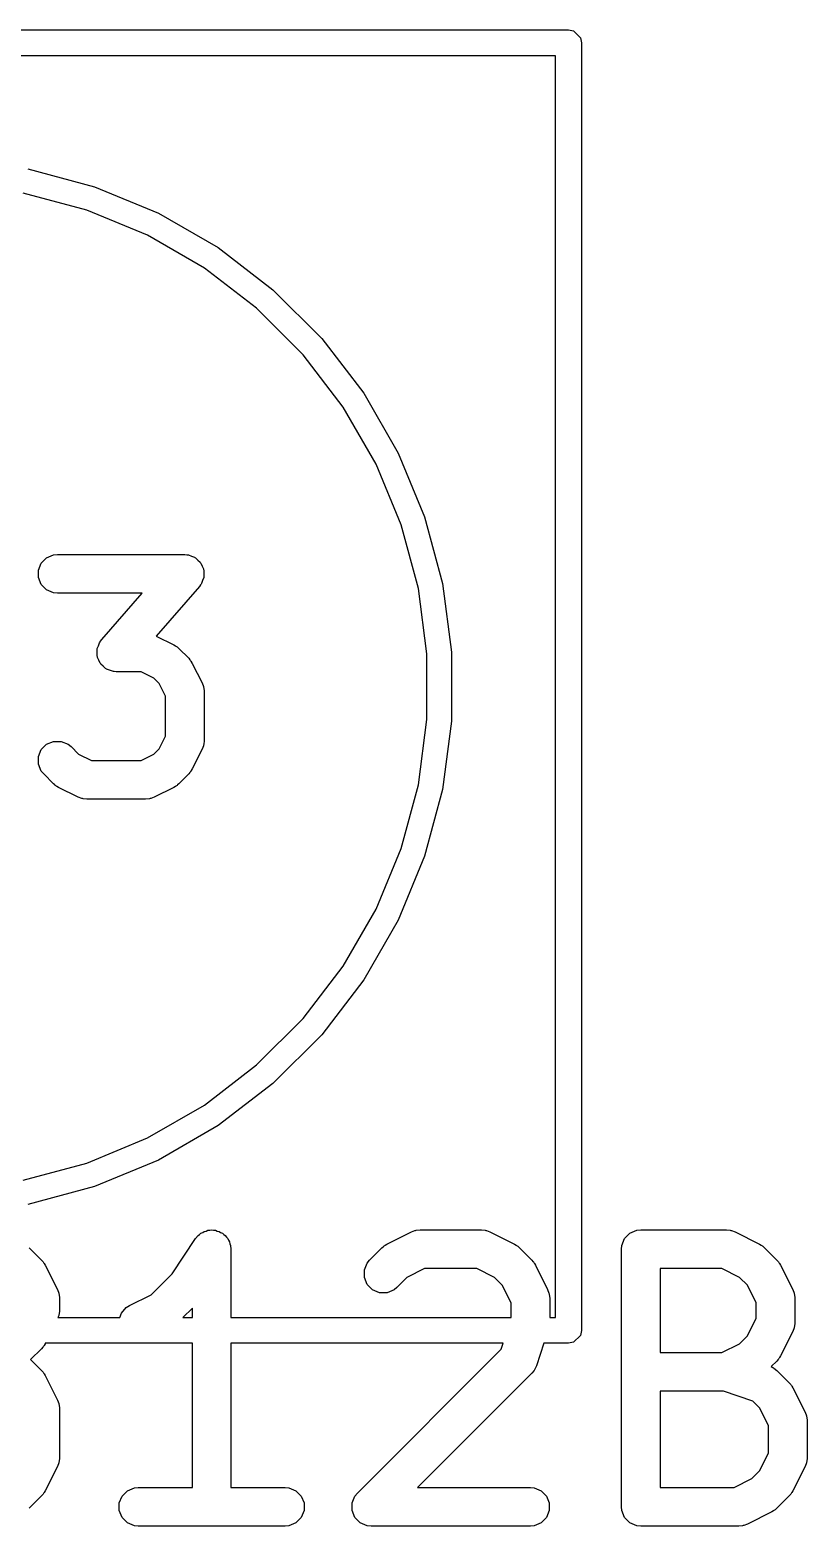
# Model space of a CAD drawing. Header units: millimetres. Extents: x 73 to 176, y -160 to -92.
# Drawn here: x 101.37 to 104.39, y -113.27 to -107.46 of the extents above; entities that cross this region are included whole.
import ezdxf

# ---------------------------------------------------------------- set-up
doc = ezdxf.new("R2010")
doc.units = ezdxf.units.MM
doc.layers.add('F.Fab', color=9, linetype='CONTINUOUS', true_color=0xafafaf)

msp = doc.modelspace()

# ---------------------------------------------------------------- linework, layer by layer
at = {"layer": 'F.Fab', "linetype": 'CONTINUOUS'}
for p, q in [((98.459, -107.464), (103.459, -107.464)), ((103.459, -107.464), (103.478134, -107.467806)), ((103.478134, -107.467806), (103.505194, -107.494866)), ((103.505194, -107.494866), (103.509, -107.514)), ((103.509, -107.514), (103.509, -112.514)), ((103.409, -107.564), (99.479711, -107.564)), ((103.409, -112.464), (103.409, -107.564)), ((101.358935, -108.00339), (101.617951, -108.072793)), ((101.587152, -108.163524), (101.340242, -108.097365)), ((101.617951, -108.072793), (101.865692, -108.175411)), ((101.823313, -108.261346), (101.587152, -108.163524)), ((101.865692, -108.175411), (102.097919, -108.309487)), ((102.044686, -108.389155), (101.823313, -108.261346)), ((102.097919, -108.309487), (102.310659, -108.472728)), ((102.247483, -108.544767), (102.044686, -108.389155)), ((102.310659, -108.472728), (102.500272, -108.662341)), ((102.428233, -108.725517), (102.247483, -108.544767)), ((102.500272, -108.662341), (102.663513, -108.875081)), ((102.583845, -108.928314), (102.428233, -108.725517)), ((102.663513, -108.875081), (102.797589, -109.107308)), ((102.711654, -109.149687), (102.583845, -108.928314)), ((102.797589, -109.107308), (102.900207, -109.355049)), ((102.809476, -109.385848), (102.711654, -109.149687)), ((102.875635, -109.632758), (102.809476, -109.385848)), ((102.900207, -109.355049), (102.96961, -109.614065)), ((101.410925, -109.534627), (101.431617, -109.513935)), ((101.431617, -109.513935), (101.458653, -109.502736)), ((101.458653, -109.502736), (101.473285, -109.501295)), ((101.473285, -109.501295), (101.968523, -109.501295)), ((101.968523, -109.501295), (101.976255, -109.502056)), ((101.976255, -109.502056), (101.978229, -109.501925)), ((101.978229, -109.501925), (101.979588, -109.502384)), ((101.979588, -109.502384), (101.983155, -109.502736)), ((101.983155, -109.502736), (101.994406, -109.507396)), ((101.994406, -109.507396), (102.00595, -109.511301)), ((102.00595, -109.511301), (102.007854, -109.512966)), ((102.007854, -109.512966), (102.010191, -109.513935)), ((102.010191, -109.513935), (102.018801, -109.522545)), ((101.399726, -109.561663), (101.410925, -109.534627)), ((101.399726, -109.590927), (101.399726, -109.561663)), ((102.018801, -109.522545), (102.027974, -109.530571)), ((102.027974, -109.530571), (102.029096, -109.53284)), ((102.029096, -109.53284), (102.030883, -109.534627)), ((102.030883, -109.534627), (102.035541, -109.545874)), ((102.035541, -109.545874), (102.040946, -109.556802)), ((102.040946, -109.556802), (102.041114, -109.559326)), ((102.041114, -109.559326), (102.042082, -109.561663)), ((102.042082, -109.561663), (102.042082, -109.573838)), ((101.410925, -109.617963), (101.399726, -109.590927)), ((101.431617, -109.638655), (101.410925, -109.617963)), ((102.024967, -109.625682), (101.857006, -109.817636)), ((102.029487, -109.619358), (102.024967, -109.625682)), ((102.030883, -109.617963), (102.029487, -109.619358)), ((102.031431, -109.616639), (102.030883, -109.617963)), ((102.033517, -109.613722), (102.031431, -109.616639)), ((102.037421, -109.602178), (102.033517, -109.613722)), ((102.042082, -109.590927), (102.037421, -109.602178)), ((102.042082, -109.573838), (102.042893, -109.586001)), ((102.042893, -109.586001), (102.042082, -109.588398)), ((102.042082, -109.588398), (102.042082, -109.590927)), ((102.96961, -109.614065), (103.004611, -109.879924)), ((101.458653, -109.649854), (101.431617, -109.638655)), ((101.473285, -109.651295), (101.458653, -109.649854)), ((101.803241, -109.651295), (101.473285, -109.651295)), ((101.645414, -109.831669), (101.803241, -109.651295)), ((102.909, -109.88619), (102.875635, -109.632758)), ((101.628298, -109.866425), (101.632961, -109.855167)), ((101.632961, -109.855167), (101.636863, -109.84363)), ((101.636863, -109.84363), (101.638948, -109.840712)), ((101.638948, -109.840712), (101.639497, -109.839389)), ((101.639497, -109.839389), (101.640892, -109.837993)), ((101.640892, -109.837993), (101.645414, -109.831669)), ((101.857006, -109.817636), (101.925874, -109.85207)), ((101.925874, -109.85207), (101.932173, -109.856034)), ((101.932173, -109.856034), (101.934001, -109.856792)), ((101.934001, -109.856792), (101.936057, -109.85848)), ((101.936057, -109.85848), (101.938317, -109.859902)), ((101.938317, -109.859902), (101.939616, -109.8614)), ((101.939616, -109.8614), (101.945366, -109.866119)), ((101.627488, -109.871351), (101.628298, -109.868955)), ((101.628298, -109.883504), (101.627488, -109.871351)), ((101.628298, -109.868955), (101.628298, -109.866425)), ((101.628298, -109.895689), (101.628298, -109.883504)), ((101.629265, -109.898025), (101.628298, -109.895689)), ((101.629434, -109.900549), (101.629265, -109.898025)), ((101.634836, -109.911474), (101.629434, -109.900549)), ((101.639497, -109.922725), (101.634836, -109.911474)), ((101.945366, -109.866119), (101.983461, -109.904214)), ((101.983461, -109.904214), (101.988179, -109.909963)), ((101.988179, -109.909963), (101.989678, -109.911263)), ((101.989678, -109.911263), (101.991099, -109.913522)), ((101.991099, -109.913522), (101.992788, -109.915579)), ((101.992788, -109.915579), (101.993545, -109.917406)), ((101.993545, -109.917406), (101.99751, -109.923706)), ((102.909, -110.14181), (102.909, -109.88619)), ((103.004611, -109.879924), (103.004611, -110.148076)), ((101.641283, -109.924511), (101.639497, -109.922725)), ((101.642406, -109.926781), (101.641283, -109.924511)), ((101.651578, -109.934806), (101.642406, -109.926781)), ((101.660189, -109.943417), (101.651578, -109.934806)), ((101.662525, -109.944385), (101.660189, -109.943417)), ((101.66443, -109.946051), (101.662525, -109.944385)), ((101.675967, -109.949952), (101.66443, -109.946051)), ((101.687225, -109.954616), (101.675967, -109.949952)), ((101.690795, -109.954967), (101.687225, -109.954616)), ((101.692151, -109.955426), (101.690795, -109.954967)), ((101.694118, -109.955294), (101.692151, -109.955426)), ((101.701857, -109.956057), (101.694118, -109.955294)), ((101.798437, -109.956057), (101.701857, -109.956057)), ((101.847906, -109.980791), (101.798437, -109.956057)), ((101.99751, -109.923706), (102.035605, -109.999897)), ((101.868788, -110.001673), (101.847906, -109.980791)), ((101.893523, -110.051142), (101.868788, -110.001673)), ((102.035605, -109.999897), (102.04086, -110.013629)), ((102.04086, -110.013629), (102.04105, -110.016316)), ((102.04105, -110.016316), (102.042082, -110.018806)), ((102.042082, -110.018806), (102.043523, -110.033438)), ((102.043523, -110.033438), (102.043523, -110.223914)), ((101.893523, -110.206209), (101.893523, -110.051142)), ((102.875635, -110.395242), (102.909, -110.14181)), ((103.004611, -110.148076), (102.96961, -110.413935)), ((101.868788, -110.255677), (101.893523, -110.206209)), ((101.399726, -110.285472), (101.410925, -110.258436)), ((101.410925, -110.258436), (101.431618, -110.237743)), ((101.431618, -110.237743), (101.458655, -110.226545)), ((101.458655, -110.226545), (101.487917, -110.226545)), ((101.487917, -110.226545), (101.514953, -110.237744)), ((101.514953, -110.237744), (101.526319, -110.247072)), ((101.526319, -110.247072), (101.555807, -110.276561)), ((101.847905, -110.276561), (101.868788, -110.255677)), ((102.035605, -110.257455), (101.99751, -110.333645)), ((102.04086, -110.243723), (102.035605, -110.257455)), ((102.04105, -110.241035), (102.04086, -110.243723)), ((102.042082, -110.238546), (102.04105, -110.241035)), ((102.043523, -110.223914), (102.042082, -110.238546)), ((101.399726, -110.314734), (101.399726, -110.285472)), ((101.410924, -110.341771), (101.399726, -110.314734)), ((101.555807, -110.276561), (101.605276, -110.301295)), ((101.605276, -110.301295), (101.798437, -110.301295)), ((101.798437, -110.301295), (101.847905, -110.276561)), ((101.420251, -110.353136), (101.410924, -110.341771)), ((101.458346, -110.391232), (101.420251, -110.353136)), ((101.983462, -110.353136), (101.945367, -110.391232)), ((101.988179, -110.347387), (101.983462, -110.353136)), ((101.989678, -110.346088), (101.988179, -110.347387)), ((101.991099, -110.343829), (101.989678, -110.346088)), ((101.992789, -110.341771), (101.991099, -110.343829)), ((101.993546, -110.339941), (101.992789, -110.341771)), ((101.99751, -110.333645), (101.993546, -110.339941)), ((101.464097, -110.395952), (101.458346, -110.391232)), ((101.465396, -110.39745), (101.464097, -110.395952)), ((101.467651, -110.398869), (101.465396, -110.39745)), ((101.469711, -110.40056), (101.467651, -110.398869)), ((101.471541, -110.401318), (101.469711, -110.40056)), ((101.477839, -110.405282), (101.471541, -110.401318)), ((101.55403, -110.443377), (101.477839, -110.405282)), ((101.567762, -110.448632), (101.55403, -110.443377)), ((101.849683, -110.443377), (101.835951, -110.448632)), ((101.925874, -110.405282), (101.849683, -110.443377)), ((101.932173, -110.401317), (101.925874, -110.405282)), ((101.934001, -110.40056), (101.932173, -110.401317)), ((101.936057, -110.398872), (101.934001, -110.40056)), ((101.938317, -110.39745), (101.936057, -110.398872)), ((101.939617, -110.39595), (101.938317, -110.39745)), ((101.945367, -110.391232), (101.939617, -110.39595)), ((102.809476, -110.642152), (102.875635, -110.395242)), ((102.96961, -110.413935), (102.900207, -110.672951)), ((101.570449, -110.448822), (101.567762, -110.448632)), ((101.572939, -110.449854), (101.570449, -110.448822)), ((101.587571, -110.451295), (101.572939, -110.449854)), ((101.816142, -110.451295), (101.587571, -110.451295)), ((101.830774, -110.449854), (101.816142, -110.451295)), ((101.833263, -110.448822), (101.830774, -110.449854)), ((101.835951, -110.448632), (101.833263, -110.448822)), ((102.711654, -110.878313), (102.809476, -110.642152)), ((102.900207, -110.672951), (102.797589, -110.920692)), ((102.583845, -111.099686), (102.711654, -110.878313)), ((102.797589, -110.920692), (102.663513, -111.152919)), ((102.428233, -111.302483), (102.583845, -111.099686)), ((102.663513, -111.152919), (102.500272, -111.365659)), ((102.247483, -111.483233), (102.428233, -111.302483)), ((102.500272, -111.365659), (102.310659, -111.555272)), ((102.044686, -111.638845), (102.247483, -111.483233)), ((102.310659, -111.555272), (102.097919, -111.718513)), ((101.823313, -111.766654), (102.044686, -111.638845)), ((102.097919, -111.718513), (101.865692, -111.852589)), ((101.587152, -111.864476), (101.823313, -111.766654)), ((101.340242, -111.930635), (101.587152, -111.864476)), ((101.865692, -111.852589), (101.617951, -111.955207)), ((101.617951, -111.955207), (101.358935, -112.02461)), ((102.044036, -112.129558), (102.051316, -112.128101)), ((102.051316, -112.128101), (102.058177, -112.12526)), ((102.058177, -112.12526), (102.065525, -112.12526)), ((102.065525, -112.12526), (102.07273, -112.123819)), ((102.07273, -112.123819), (102.080014, -112.12526)), ((102.080014, -112.12526), (102.087441, -112.12526)), ((102.087441, -112.12526), (102.094229, -112.128072)), ((102.094229, -112.128072), (102.101438, -112.129498)), ((102.101438, -112.129498), (102.107617, -112.133617)), ((102.848792, -112.131737), (102.862523, -112.126482)), ((102.862523, -112.126482), (102.865212, -112.12629)), ((102.865212, -112.12629), (102.867701, -112.12526)), ((102.867701, -112.12526), (102.882333, -112.123819)), ((102.882333, -112.123819), (103.120428, -112.123819)), ((103.120428, -112.123819), (103.13506, -112.12526)), ((103.13506, -112.12526), (103.137549, -112.126291)), ((103.137549, -112.126291), (103.140237, -112.126482)), ((103.140237, -112.126482), (103.153969, -112.131737)), ((103.697808, -112.136459), (103.724844, -112.12526)), ((103.724844, -112.12526), (103.739476, -112.123819)), ((103.739476, -112.123819), (104.072809, -112.123819)), ((104.072809, -112.123819), (104.087441, -112.12526)), ((104.087441, -112.12526), (104.08993, -112.126291)), ((104.08993, -112.126291), (104.092618, -112.126482)), ((104.092618, -112.126482), (104.10635, -112.131737)), ((101.919285, -112.293896), (102.010405, -112.157216)), ((102.010405, -112.157216), (102.010439, -112.157173)), ((102.010439, -112.157173), (102.010449, -112.157151)), ((102.010449, -112.157151), (102.0105, -112.157099)), ((102.0105, -112.157099), (102.019721, -112.145841)), ((102.019721, -112.145841), (102.02589, -112.141709)), ((102.02589, -112.141709), (102.031141, -112.136459)), ((102.031141, -112.136459), (102.03793, -112.133646)), ((102.03793, -112.133646), (102.044036, -112.129558)), ((102.107617, -112.133617), (102.114477, -112.136459)), ((102.114477, -112.136459), (102.11967, -112.141652)), ((102.11967, -112.141652), (102.125787, -112.14573)), ((102.125787, -112.14573), (102.12992, -112.151902)), ((102.12992, -112.151902), (102.135169, -112.157151)), ((102.135169, -112.157151), (102.13798, -112.163938)), ((102.13798, -112.163938), (102.14207, -112.170045)), ((102.14207, -112.170045), (102.143526, -112.177326)), ((102.143526, -112.177326), (102.146368, -112.184187)), ((102.146368, -112.184187), (102.147793, -112.198663)), ((102.739811, -112.188686), (102.741111, -112.187188)), ((102.741111, -112.187188), (102.74337, -112.185766)), ((102.74337, -112.185766), (102.745427, -112.184078)), ((102.745427, -112.184078), (102.747254, -112.18332)), ((102.747254, -112.18332), (102.753554, -112.179356)), ((102.753554, -112.179356), (102.848792, -112.131737)), ((103.153969, -112.131737), (103.249207, -112.179356)), ((103.249207, -112.179356), (103.255506, -112.18332)), ((103.255506, -112.18332), (103.257334, -112.184078)), ((103.257334, -112.184078), (103.25939, -112.185766)), ((103.25939, -112.185766), (103.26165, -112.187188)), ((103.26165, -112.187188), (103.262949, -112.188686)), ((103.664476, -112.198819), (103.665917, -112.184187)), ((103.665917, -112.184187), (103.677116, -112.157151)), ((103.677116, -112.157151), (103.697808, -112.136459)), ((104.10635, -112.131737), (104.201588, -112.179356)), ((104.201588, -112.179356), (104.207887, -112.18332)), ((104.207887, -112.18332), (104.209715, -112.184078)), ((104.209715, -112.184078), (104.211771, -112.185766)), ((104.211771, -112.185766), (104.214031, -112.187188)), ((104.214031, -112.187188), (104.21533, -112.188686)), ((101.363937, -112.193405), (101.411556, -112.241024)), ((101.411556, -112.241024), (101.416274, -112.246773)), ((102.147793, -112.198663), (102.147809, -112.19874)), ((102.147809, -112.19874), (102.147803, -112.198766)), ((102.147803, -112.198766), (102.147809, -112.198819)), ((102.147809, -112.198819), (102.147809, -112.464)), ((102.677116, -112.252389), (102.686443, -112.241024)), ((102.686443, -112.241024), (102.734062, -112.193405)), ((102.734062, -112.193405), (102.739811, -112.188686)), ((103.262949, -112.188686), (103.268699, -112.193405)), ((103.268699, -112.193405), (103.316318, -112.241024)), ((103.316318, -112.241024), (103.321036, -112.246773)), ((103.664476, -113.198819), (103.664476, -112.198819)), ((104.21533, -112.188686), (104.22108, -112.193405)), ((104.22108, -112.193405), (104.268699, -112.241024)), ((104.268699, -112.241024), (104.273417, -112.246773)), ((101.416274, -112.246773), (101.417773, -112.248073)), ((101.417773, -112.248073), (101.419194, -112.250332)), ((101.419194, -112.250332), (101.420883, -112.252389)), ((101.420883, -112.252389), (101.42164, -112.254216)), ((101.42164, -112.254216), (101.425605, -112.260516)), ((101.425605, -112.260516), (101.473224, -112.355754)), ((101.837906, -112.375275), (101.919285, -112.293896)), ((102.665917, -112.279426), (102.677116, -112.252389)), ((102.665917, -112.308688), (102.665917, -112.279426)), ((102.900038, -112.273819), (102.831522, -112.308077)), ((103.102723, -112.273819), (102.900038, -112.273819)), ((103.171239, -112.308077), (103.102723, -112.273819)), ((103.321036, -112.246773), (103.322535, -112.248073)), ((103.322535, -112.248073), (103.323956, -112.250332)), ((103.323956, -112.250332), (103.325645, -112.252389)), ((103.325645, -112.252389), (103.326402, -112.254216)), ((103.326402, -112.254216), (103.330367, -112.260516)), ((103.330367, -112.260516), (103.377986, -112.355754)), ((104.055104, -112.273819), (103.814476, -112.273819)), ((103.814476, -112.273819), (103.814476, -112.600009)), ((104.12362, -112.308077), (104.055104, -112.273819)), ((104.273417, -112.246773), (104.274916, -112.248073)), ((104.274916, -112.248073), (104.276337, -112.250332)), ((104.276337, -112.250332), (104.278026, -112.252389)), ((104.278026, -112.252389), (104.278783, -112.254216)), ((104.278783, -112.254216), (104.282748, -112.260516)), ((104.282748, -112.260516), (104.330367, -112.355754)), ((101.473224, -112.355754), (101.478479, -112.369485)), ((102.677116, -112.335725), (102.665917, -112.308688)), ((102.697808, -112.356417), (102.677116, -112.335725)), ((102.724845, -112.367616), (102.697808, -112.356417)), ((102.781144, -112.356417), (102.754107, -112.367616)), ((102.792509, -112.34709), (102.781144, -112.356417)), ((102.831522, -112.308077), (102.792509, -112.34709)), ((103.201646, -112.338484), (103.171239, -112.308077)), ((103.235904, -112.407), (103.201646, -112.338484)), ((103.377986, -112.355754), (103.383241, -112.369485)), ((104.154027, -112.338484), (104.12362, -112.308077)), ((104.188285, -112.407), (104.154027, -112.338484)), ((104.330367, -112.355754), (104.335622, -112.369485)), ((101.478479, -112.369485), (101.47867, -112.372174)), ((101.47867, -112.372174), (101.479701, -112.374663)), ((101.479701, -112.374663), (101.481142, -112.389295)), ((101.481142, -112.389295), (101.481142, -112.436914)), ((101.741111, -112.425283), (101.753554, -112.417451)), ((101.753554, -112.417451), (101.837906, -112.375275)), ((102.754107, -112.367616), (102.724845, -112.367616)), ((103.235904, -112.464), (103.235904, -112.407)), ((103.383241, -112.369485), (103.383432, -112.372174)), ((103.383432, -112.372174), (103.384463, -112.374663)), ((103.384463, -112.374663), (103.385904, -112.389295)), ((103.385904, -112.389295), (103.385904, -112.464)), ((104.188285, -112.466828), (104.188285, -112.407)), ((104.335622, -112.369485), (104.335813, -112.372174)), ((104.335813, -112.372174), (104.336844, -112.374663)), ((104.336844, -112.374663), (104.338285, -112.389295)), ((104.338285, -112.389295), (104.338285, -112.484533)), ((101.478479, -112.456724), (101.475694, -112.464)), ((101.475694, -112.464), (101.716401, -112.464)), ((101.47867, -112.454034), (101.478479, -112.456724)), ((101.479701, -112.451546), (101.47867, -112.454034)), ((101.481142, -112.436914), (101.479701, -112.451546)), ((101.716401, -112.464), (101.721938, -112.447391)), ((101.721938, -112.447391), (101.741111, -112.425283)), ((101.997809, -112.427504), (101.961313, -112.464)), ((101.961313, -112.464), (101.997809, -112.464)), ((101.997809, -112.464), (101.997809, -112.427504)), ((102.147809, -112.464), (103.235904, -112.464)), ((103.385904, -112.464), (103.409, -112.464)), ((104.154027, -112.535344), (104.188285, -112.466828)), ((103.505194, -112.533134), (103.478134, -112.560194)), ((103.509, -112.514), (103.505194, -112.533134)), ((104.12362, -112.565751), (104.154027, -112.535344)), ((104.330367, -112.518074), (104.282748, -112.613312)), ((104.335622, -112.504343), (104.330367, -112.518074)), ((104.335813, -112.501653), (104.335622, -112.504343)), ((104.336844, -112.499165), (104.335813, -112.501653)), ((104.338285, -112.484533), (104.336844, -112.499165)), ((101.411556, -112.585185), (101.369351, -112.62739)), ((101.416274, -112.579435), (101.411556, -112.585185)), ((101.417773, -112.578136), (101.416274, -112.579435)), ((101.419194, -112.575876), (101.417773, -112.578136)), ((101.420883, -112.57382), (101.419194, -112.575876)), ((101.42164, -112.571992), (101.420883, -112.57382)), ((101.425605, -112.565693), (101.42164, -112.571992)), ((101.426451, -112.564), (101.425605, -112.565693)), ((101.997809, -112.564), (101.426451, -112.564)), ((101.997809, -113.123819), (101.997809, -112.564)), ((103.205358, -112.564), (102.147809, -112.564)), ((102.147809, -112.564), (102.147809, -113.123819)), ((102.638824, -113.145786), (103.197732, -112.586876)), ((103.197732, -112.586876), (103.205358, -112.564)), ((103.363472, -112.564), (103.334436, -112.651107)), ((103.459, -112.564), (103.363472, -112.564)), ((103.478134, -112.560194), (103.459, -112.564)), ((104.055104, -112.600009), (104.12362, -112.565751)), ((101.369351, -112.62739), (101.411556, -112.669595)), ((103.334436, -112.651107), (103.328442, -112.664533)), ((103.814476, -112.600009), (104.055104, -112.600009)), ((104.268699, -112.632804), (104.24674, -112.654762)), ((104.273417, -112.627054), (104.268699, -112.632804)), ((104.274916, -112.625755), (104.273417, -112.627054)), ((104.276337, -112.623495), (104.274916, -112.625755)), ((104.278026, -112.621439), (104.276337, -112.623495)), ((104.278783, -112.619611), (104.278026, -112.621439)), ((104.282748, -112.613312), (104.278783, -112.619611)), ((101.411556, -112.669595), (101.416274, -112.675344)), ((101.416274, -112.675344), (101.417773, -112.676644)), ((101.417773, -112.676644), (101.419194, -112.678903)), ((101.419194, -112.678903), (101.420883, -112.68096)), ((101.420883, -112.68096), (101.42164, -112.682787)), ((101.42164, -112.682787), (101.425605, -112.689087)), ((101.425605, -112.689087), (101.473224, -112.784325)), ((103.316318, -112.680423), (102.872923, -113.123819)), ((103.325646, -112.669058), (103.316318, -112.680423)), ((103.326677, -112.666567), (103.325646, -112.669058)), ((103.328442, -112.664533), (103.326677, -112.666567)), ((104.24674, -112.654762), (104.252808, -112.657471)), ((104.252808, -112.657471), (104.254843, -112.659236)), ((104.254843, -112.659236), (104.257334, -112.660268)), ((104.257334, -112.660268), (104.268699, -112.669595)), ((104.268699, -112.669595), (104.316318, -112.717214)), ((104.060639, -112.750009), (103.814476, -112.750009)), ((103.814476, -112.750009), (103.814476, -113.123819)), ((104.175152, -112.78818), (104.060639, -112.750009)), ((104.316318, -112.717214), (104.321036, -112.722963)), ((104.321036, -112.722963), (104.322535, -112.724263)), ((104.322535, -112.724263), (104.323956, -112.726522)), ((104.323956, -112.726522), (104.325645, -112.728579)), ((104.325645, -112.728579), (104.326402, -112.730406)), ((104.326402, -112.730406), (104.330367, -112.736706)), ((104.330367, -112.736706), (104.377986, -112.831944)), ((101.473224, -112.784325), (101.478479, -112.798056)), ((101.478479, -112.798056), (101.47867, -112.800745)), ((101.47867, -112.800745), (101.479701, -112.803234)), ((101.479701, -112.803234), (101.481142, -112.817866)), ((101.481142, -112.817866), (101.481142, -113.008342)), ((104.201646, -112.814674), (104.175152, -112.78818)), ((104.235904, -112.88319), (104.201646, -112.814674)), ((104.235904, -112.990637), (104.235904, -112.88319)), ((104.377986, -112.831944), (104.383241, -112.845675)), ((104.383241, -112.845675), (104.383432, -112.848364)), ((104.383432, -112.848364), (104.384463, -112.850853)), ((104.384463, -112.850853), (104.385904, -112.865485)), ((104.385904, -112.865485), (104.385904, -113.008342)), ((104.201645, -113.059153), (104.235904, -112.990637)), ((101.473224, -113.041883), (101.425605, -113.137121)), ((101.478479, -113.028152), (101.473224, -113.041883)), ((101.47867, -113.025462), (101.478479, -113.028152)), ((101.479701, -113.022974), (101.47867, -113.025462)), ((101.481142, -113.008342), (101.479701, -113.022974)), ((104.377986, -113.041883), (104.330367, -113.137121)), ((104.383241, -113.028152), (104.377986, -113.041883)), ((104.383432, -113.025462), (104.383241, -113.028152)), ((104.384463, -113.022974), (104.383432, -113.025462)), ((104.385904, -113.008342), (104.384463, -113.022974)), ((104.102723, -113.123819), (104.171238, -113.089561)), ((104.171238, -113.089561), (104.201645, -113.059153)), ((101.411556, -113.156613), (101.363938, -113.204232)), ((101.416274, -113.150863), (101.411556, -113.156613)), ((101.417773, -113.149564), (101.416274, -113.150863)), ((101.419194, -113.147305), (101.417773, -113.149564)), ((101.420884, -113.145247), (101.419194, -113.147305)), ((101.421641, -113.143417), (101.420884, -113.145247)), ((101.425605, -113.137121), (101.421641, -113.143417)), ((101.713536, -113.184187), (101.724735, -113.157151)), ((101.724735, -113.157151), (101.745427, -113.136459)), ((101.745427, -113.136459), (101.772463, -113.12526)), ((101.772463, -113.12526), (101.787095, -113.123819)), ((101.787095, -113.123819), (101.997809, -113.123819)), ((102.147809, -113.123819), (102.358523, -113.123819)), ((102.358523, -113.123819), (102.373155, -113.12526)), ((102.373155, -113.12526), (102.400191, -113.136459)), ((102.400191, -113.136459), (102.420883, -113.157151)), ((102.420883, -113.157151), (102.432082, -113.184187)), ((102.618298, -113.184187), (102.629497, -113.157151)), ((102.629497, -113.157151), (102.638824, -113.145786)), ((102.872923, -113.123819), (103.310904, -113.123819)), ((103.310904, -113.123819), (103.325536, -113.12526)), ((103.325536, -113.12526), (103.352572, -113.136459)), ((103.352572, -113.136459), (103.373264, -113.157151)), ((103.373264, -113.157151), (103.384463, -113.184187)), ((103.814476, -113.123819), (104.102723, -113.123819)), ((104.316318, -113.156613), (104.2687, -113.204232)), ((104.321036, -113.150863), (104.316318, -113.156613)), ((104.322535, -113.149564), (104.321036, -113.150863)), ((104.323956, -113.147305), (104.322535, -113.149564)), ((104.325646, -113.145247), (104.323956, -113.147305)), ((104.326403, -113.143417), (104.325646, -113.145247)), ((104.330367, -113.137121), (104.326403, -113.143417)), ((101.713536, -113.213451), (101.713536, -113.184187)), ((101.724735, -113.240487), (101.713536, -113.213451)), ((102.432082, -113.213451), (102.420883, -113.240487)), ((102.432082, -113.184187), (102.432082, -113.213451)), ((102.618298, -113.213451), (102.618298, -113.184187)), ((102.629497, -113.240487), (102.618298, -113.213451)), ((103.384463, -113.213451), (103.373264, -113.240487)), ((103.384463, -113.184187), (103.384463, -113.213451)), ((103.665917, -113.213451), (103.664476, -113.198819)), ((103.677116, -113.240487), (103.665917, -113.213451)), ((104.249207, -113.218282), (104.153969, -113.265901)), ((104.255506, -113.214317), (104.249207, -113.218282)), ((104.257334, -113.21356), (104.255506, -113.214317)), ((104.25939, -113.211872), (104.257334, -113.21356)), ((104.26165, -113.21045), (104.25939, -113.211872)), ((104.26295, -113.20895), (104.26165, -113.21045)), ((104.2687, -113.204232), (104.26295, -113.20895)), ((101.745427, -113.261179), (101.724735, -113.240487)), ((101.772463, -113.272378), (101.745427, -113.261179)), ((101.787095, -113.273819), (101.772463, -113.272378)), ((102.358523, -113.273819), (101.787095, -113.273819)), ((102.373155, -113.272378), (102.358523, -113.273819)), ((102.400191, -113.261179), (102.373155, -113.272378)), ((102.420883, -113.240487), (102.400191, -113.261179)), ((102.650189, -113.261179), (102.629497, -113.240487)), ((102.677225, -113.272378), (102.650189, -113.261179)), ((102.691857, -113.273819), (102.677225, -113.272378)), ((103.310904, -113.273819), (102.691857, -113.273819)), ((103.325536, -113.272378), (103.310904, -113.273819)), ((103.352572, -113.261179), (103.325536, -113.272378)), ((103.373264, -113.240487), (103.352572, -113.261179)), ((103.697808, -113.261179), (103.677116, -113.240487)), ((103.724844, -113.272378), (103.697808, -113.261179)), ((103.739476, -113.273819), (103.724844, -113.272378)), ((104.120428, -113.273819), (103.739476, -113.273819)), ((104.13506, -113.272378), (104.120428, -113.273819)), ((104.137549, -113.271346), (104.13506, -113.272378)), ((104.140237, -113.271156), (104.137549, -113.271346)), ((104.153969, -113.265901), (104.140237, -113.271156))]:
    msp.add_line(p, q, dxfattribs=at)

doc.saveas('drawing.dxf')
